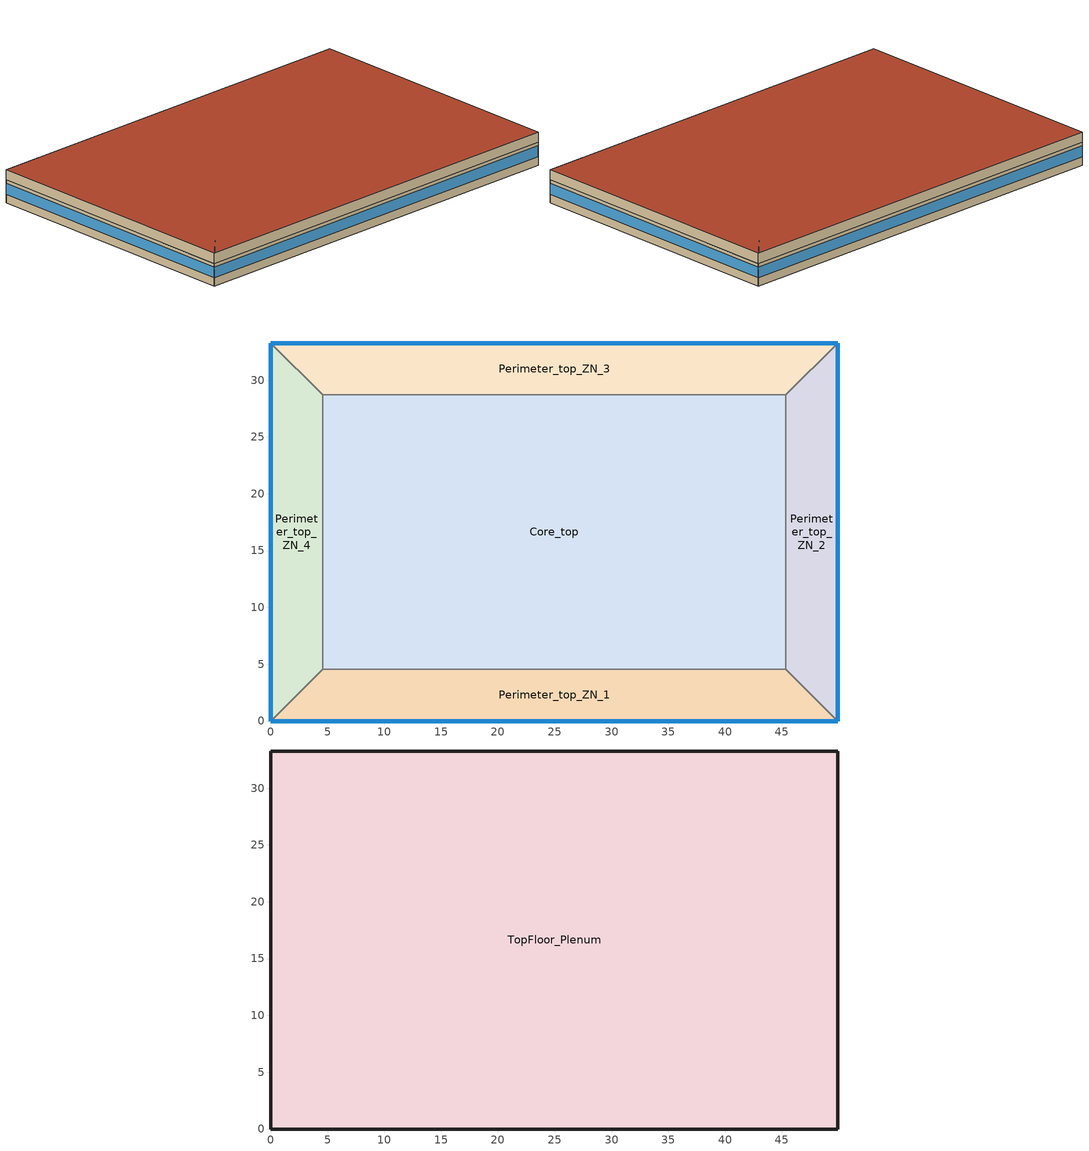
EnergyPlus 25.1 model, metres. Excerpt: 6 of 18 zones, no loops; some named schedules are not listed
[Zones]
Perimeter_top_ZN_1
 floor to MidFloor_Plenum (int_slab_floor): 0,0 4.57,4.57 45.34,4.57 49.91,0 z7.92
 wall outside (nonres_ext_wall_top): 0,0 49.91,0 z7.92:10.67
 wall to Perimeter_top_ZN_2 (int_wall): 49.91,0 45.34,4.57 z7.92:10.67
 window (Window_U_0.363_SHGC_South_0.378): 0,0 49.91,0 z8.95:10.25
 ceiling to TopFloor_Plenum (DropCeiling): 0,0 49.91,0 45.34,4.57 4.57,4.57 z10.67
Perimeter_top_ZN_2
 floor to MidFloor_Plenum (int_slab_floor): 49.91,0 45.34,4.57 45.34,28.7 49.91,33.27 z7.92
 wall outside (nonres_ext_wall_top): 49.91,0 49.91,33.27 z7.92:10.67
 wall to Perimeter_top_ZN_3 (int_wall): 49.91,33.27 45.34,28.7 z7.92:10.67
 window (Window_U_0.363_SHGC_East_0.378): 49.91,0 49.91,33.27 z8.95:10.25
 ceiling to TopFloor_Plenum (DropCeiling): 49.91,0 49.91,33.27 45.34,28.7 45.34,4.57 z10.67
Perimeter_top_ZN_3
 floor to MidFloor_Plenum (int_slab_floor): 49.91,33.27 45.34,28.7 4.57,28.7 0,33.27 z7.92
 wall outside (nonres_ext_wall_top): 49.91,33.27 0,33.27 z7.92:10.67
 wall to Perimeter_top_ZN_4 (int_wall): 0,33.27 4.57,28.7 z7.92:10.67
 window (Window_U_0.363_SHGC_North_0.378): 49.91,33.27 0,33.27 z8.95:10.25
 ceiling to TopFloor_Plenum (DropCeiling): 49.91,33.27 0,33.27 4.57,28.7 45.34,28.7 z10.67
Perimeter_top_ZN_4
 floor to MidFloor_Plenum (int_slab_floor): 0,33.27 4.57,28.7 4.57,4.57 0,0 z7.92
 wall outside (nonres_ext_wall_top): 0,33.27 0,0 z7.92:10.67
 wall to Perimeter_top_ZN_1 (int_wall): 0,0 4.57,4.57 z7.92:10.67
 window (Window_U_0.363_SHGC_West_0.378): 0,33.27 0,0 z8.95:10.25
 ceiling to TopFloor_Plenum (DropCeiling): 0,33.27 0,0 4.57,4.57 4.57,28.7 z10.67
Core_top
 floor to MidFloor_Plenum (int_slab_floor): 45.34,28.7 45.34,4.57 4.57,4.57 4.57,28.7 z7.92
 wall to Perimeter_top_ZN_3 (int_wall): 45.34,28.7 4.57,28.7 z7.92:10.67
 wall to Perimeter_top_ZN_2 (int_wall): 45.34,4.57 45.34,28.7 z7.92:10.67
 wall to Perimeter_top_ZN_1 (int_wall): 4.57,4.57 45.34,4.57 z7.92:10.67
 wall to Perimeter_top_ZN_4 (int_wall): 4.57,28.7 4.57,4.57 z7.92:10.67
 ceiling to TopFloor_Plenum (DropCeiling): 45.34,4.57 45.34,28.7 4.57,28.7 4.57,4.57 z10.67
TopFloor_Plenum
 wall outside (nonres_ext_wall_top): 49.91,33.27 0,33.27 0,0 49.91,0 49.91,33.27 z10.67:11.89
 roof outside (nonres_roof): 49.91,0 49.91,33.27 0,33.27 0,0 z11.89
[Building]
OfficeMedium: North Axis=0; Terrain=City; Loads Convergence Tolerance Value=0.04; Temperature Convergence Tolerance Value=0.2; Solar Distribution=FullInteriorAndExterior; Maximum Number of Warmup Days=25; Minimum Number of Warmup Days=6
[Site:Location]
Denver-Aurora-Buckley.AFB_CO_USA WMO=724695: Latitude=39.72; Longitude=-104.75; Time Zone=-7; Elevation=1726
[SizingPeriod:DesignDay] Day of Month=21; DryBulb Temperature Range Modifier Type=DefaultMultipliers; Humidity Condition Type=Wetbulb; Barometric Pressure=82237; Rain Indicator=No; Snow Indicator=No; Daylight Saving Time Indicator=No
Name | Month | Day Type | Maximum DryBulb Temperature | Daily DryBulb Temperature Range | Wetbulb or DewPoint at Maximum DryBulb | Wind Speed | Wind Direction | Solar Model Indicator | Sky Clearness | ASHRAE Clear Sky Optical Depth for Beam Irradiance taub | ASHRAE Clear Sky Optical Depth for Diffuse Irradiance taud
Denver-Aurora-Buckley.AFB_CO_USA Ann Htg 99.6% Condns DB | 12 | WinterDesignDay | -17.9 | 0 | -17.9 | 2.5 | 180 | ASHRAEClearSky | 0
Denver-Aurora-Buckley.AFB_CO_USA Ann Clg .4% Condns DB=>MWB | 7 | SummerDesignDay | 33.9 | 14.8 | 15 | 3.6 | 30 | ASHRAETau |  | 0.423 | 2.02
[Site:GroundTemperature:FCfactorMethod]
January Ground Temperature=7.1; February Ground Temperature=3; March Ground Temperature=-1; April Ground Temperature=0.8; May Ground Temperature=-0.2; June Ground Temperature=4.8; July Ground Temperature=6.1; August Ground Temperature=13.7; September Ground Temperature=22.2; October Ground Temperature=22.7; November Ground Temperature=21.7; December Ground Temperature=18.5
[SITE:GROUNDTEMPERATURE:UNDISTURBED:KUSUDAACHENBACH]
Vertical GHE System Ground Temps: 1.8, 2500, 880, 13, 10, 17.3
[Site:WaterMainsTemperature]
Calculation Method=Correlation; Annual Average Outdoor Air Temperature=9.95; Maximum Difference In Monthly Average Outdoor Air Temperatures=23.7
[Material]
Name | Roughness | Thickness | Conductivity | Density | Specific Heat | Thermal Absorptance | Solar Absorptance | Visible Absorptance
Std Wood 6inch | MediumSmooth | 0.15 | 0.12 | 540 | 1210 | 0.9 | 0.7 | 0.7
AC02 Acoustic Ceiling | MediumSmooth | 0.0127 | 0.057 | 288 | 1339 | 0.9 | 0.7 | 0.2
F07 25mm stucco | Smooth | 0.0254 | 0.72 | 1856 | 840 | 0.9 | 0.7 | 0.7
F08 Metal surface | Smooth | 0.0008 | 45.28 | 7824 | 500
F13 Built-up roofing | Rough | 0.0095 | 0.16 | 1120 | 1460 | 0.9 | 0.7
G01 13mm gypsum board | Smooth | 0.0127 | 0.16 | 800 | 1090 | 0.9 | 0.7 | 0.5
G01 16mm gypsum board | MediumSmooth | 0.0159 | 0.16 | 800 | 1090
100mm Normalweight concrete floor | MediumRough | 0.1016 | 2.31 | 2322 | 832
[Material:NoMass] Thermal Absorptance=0.9; Solar Absorptance=0.7
Name | Roughness | Thermal Resistance | Visible Absorptance
CP02 CARPET PAD | VeryRough | 0.21648 | 0.8
Nonres_Roof_Insulation | MediumSmooth | 5.30668 | 0.7
Nonres_Exterior_Wall_Insulation_top | MediumSmooth | 1.31231 | 0.7
[WindowMaterial:SimpleGlazingSystem] UFactor=2.06121; Solar Heat Gain Coefficient=0.378; Visible Transmittance=0.4158
Glazing Layer East; Glazing Layer South; Glazing Layer West; Glazing Layer North
[Construction]
InteriorFurnishings: Std Wood 6inch
DropCeiling: AC02 Acoustic Ceiling
int_wall: G01 13mm gypsum board, G01 13mm gypsum board
int_slab_floor: 100mm Normalweight concrete floor, CP02 CARPET PAD
nonres_roof: F13 Built-up roofing, Nonres_Roof_Insulation, F08 Metal surface
nonres_ext_wall_top: F07 25mm stucco, G01 16mm gypsum board, Nonres_Exterior_Wall_Insulation_top, G01 16mm gypsum board
Window_U_0.363_SHGC_East_0.378: Glazing Layer East
Window_U_0.363_SHGC_South_0.378: Glazing Layer South
Window_U_0.363_SHGC_West_0.378: Glazing Layer West
Window_U_0.363_SHGC_North_0.378: Glazing Layer North
[Zone] Type=1; Multiplier=1; Volume=autocalculate; Floor Area=autocalculate
Name | Ceiling Height | Part of Total Floor Area
TopFloor_Plenum | 1.2192 | No
Core_top; Perimeter_top_ZN_3; Perimeter_top_ZN_2; Perimeter_top_ZN_1; Perimeter_top_ZN_4 | 2.7432 | YES
[InternalMass] Construction=InteriorFurnishings
Name | Zone or ZoneList | Surface Area
Core_top_InternalMass_1 | Core_top | 1967.077
Perimeter_top_ZN_3_InternalMass_1 | Perimeter_top_ZN_3 | 414.675
Perimeter_top_ZN_2_InternalMass_1 | Perimeter_top_ZN_2 | 262.5073
Perimeter_top_ZN_1_InternalMass_1 | Perimeter_top_ZN_1 | 414.6723
Perimeter_top_ZN_4_InternalMass_1 | Perimeter_top_ZN_4 | 262.5056
[People] Number of People Schedule=BLDG_OCC_SCH_wo_SB; Number of People Calculation Method=Area/Person; Floor Area per Person=18.5788; Fraction Radiant=0.3; Sensible Heat Fraction=AUTOCALCULATE; Activity Level Schedule=ACTIVITY_SCH; Enable ASHRAE 55 Comfort Warnings=No; Mean Radiant Temperature Calculation Type=EnclosureAveraged; Work Efficiency Schedule=WORK_EFF_SCH; Clothing Insulation Calculation Method=ClothingInsulationSchedule; Clothing Insulation Schedule=CLOTHING_SCH; Air Velocity Schedule=AIR_VELO_SCH; Thermal Comfort Model 1 Type=FANGER
Name | Zone or ZoneList or Space or SpaceList
Core_top | Core_top
Perimeter_top_ZN_3 | Perimeter_top_ZN_3
Perimeter_top_ZN_2 | Perimeter_top_ZN_2
Perimeter_top_ZN_1 | Perimeter_top_ZN_1
Perimeter_top_ZN_4 | Perimeter_top_ZN_4
[Lights] Schedule=ltg_sch_office; Design Level Calculation Method=Watts/Area; Watts per Floor Area=5.803983; Return Air Fraction=0; Fraction Radiant=0.7; Fraction Visible=0.2; Fraction Replaceable=1; EndUse Subcategory=LightsWired; Return Air Fraction Calculated from Plenum Temperature=No
Name | Zone or ZoneList or Space or SpaceList
Core_top_Lights | Core_top
Perimeter_top_ZN_3_Lights | Perimeter_top_ZN_3
Perimeter_top_ZN_2_Lights | Perimeter_top_ZN_2
Perimeter_top_ZN_1_Lights | Perimeter_top_ZN_1
Perimeter_top_ZN_4_Lights | Perimeter_top_ZN_4
[ElectricEquipment] Schedule=BLDG_EQUIP_SCH; Design Level Calculation Method=EquipmentLevel; Fraction Latent=0; Fraction Radiant=0.5; Fraction Lost=0; EndUse Subcategory=MiscPlug
Name | Zone or ZoneList or Space or SpaceList | Design Level
Core_top_MiscPlug_Equip | Core_top | 7937.16
Perimeter_top_ZN_3_MiscPlug_Equip | Perimeter_top_ZN_3 | 1673.21
Perimeter_top_ZN_2_MiscPlug_Equip | Perimeter_top_ZN_2 | 1059.217
Perimeter_top_ZN_1_MiscPlug_Equip | Perimeter_top_ZN_1 | 1673.2
Perimeter_top_ZN_4_MiscPlug_Equip | Perimeter_top_ZN_4 | 1059.21
[Daylighting:Controls] Daylighting Method=SplitFlux; Availability Schedule=DaylightAvailSch; Lighting Control Type=Continuousoff; Minimum Input Power Fraction for Continuous or ContinuousOff Dimming Control=0.2; Minimum Light Output Fraction for Continuous or ContinuousOff Dimming Control=0.2; Number of Stepped Control Steps=3; Probability Lighting will be Reset When Needed in Manual Stepped Control=1; Maximum Allowable Discomfort Glare Index=22; Fraction of Lights Controlled by Reference Point 1=0.3835; Illuminance Setpoint at Reference Point 1=377; Fraction of Lights Controlled by Reference Point 2=0.1395; Illuminance Setpoint at Reference Point 2=377
Name | Zone or Space | Glare Calculation Daylighting Reference Point | Glare Calculation Azimuth Angle of View Direction Clockwise from Zone yAxis | Daylighting Reference Point 1 | Daylighting Reference Point 2
Perimeter_top_ZN_1_DaylCtrl | Perimeter_top_ZN_1 | Perimeter_top_ZN_1_DaylRefPt1 | 180 | Perimeter_top_ZN_1_DaylRefPt1 | Perimeter_top_ZN_1_DaylRefPt2
Perimeter_top_ZN_2_DaylCtrl | Perimeter_top_ZN_2 | Perimeter_top_ZN_2_DaylRefPt1 | 90 | Perimeter_top_ZN_2_DaylRefPt1 | Perimeter_top_ZN_2_DaylRefPt2
Perimeter_top_ZN_3_DaylCtrl | Perimeter_top_ZN_3 | Perimeter_top_ZN_3_DaylRefPt1 | 0 | Perimeter_top_ZN_3_DaylRefPt1 | Perimeter_top_ZN_3_DaylRefPt2
Perimeter_top_ZN_4_DaylCtrl | Perimeter_top_ZN_4 | Perimeter_top_ZN_4_DaylRefPt1 | 270 | Perimeter_top_ZN_4_DaylRefPt1 | Perimeter_top_ZN_4_DaylRefPt2
[ZoneInfiltration:DesignFlowRate] Schedule=INFIL_SCH_PNNL; Design Flow Rate Calculation Method=Flow/ExteriorWallArea; Design Flow Rate=0; Flow Rate per Exterior Surface Area=0.000569572; Constant Term Coefficient=0; Temperature Term Coefficient=0; Velocity Term Coefficient=0.224; Velocity Squared Term Coefficient=0
Name | Zone or ZoneList or Space or SpaceList
Perimeter_top_ZN_3_Infiltration | Perimeter_top_ZN_3
Perimeter_top_ZN_2_Infiltration | Perimeter_top_ZN_2
Perimeter_top_ZN_1_Infiltration | Perimeter_top_ZN_1
Perimeter_top_ZN_4_Infiltration | Perimeter_top_ZN_4
TopFloor_Plenum_Infiltration | TopFloor_Plenum
[Exterior:Lights] Control Option=AstronomicalClock; EndUse Subcategory=General
Name | Schedule | Design Level
Exterior_Lights_a | Exterior_lighting_schedule_a | 542.49
Exterior_Lights_b | Exterior_lighting_schedule_b_2016 | 280.18
Exterior_Lights_c | Exterior_lighting_schedule_c_2016 | 3002.07
[AirLoopHVAC:ReturnPlenum]
TopFloor_Plenum_Return: Zone=TopFloor_Plenum
[GROUNDHEATEXCHANGER:SYSTEM]
Vertical GHE System: Design Flow Rate=0.01344; Undisturbed Ground Temperature Model Type=Site:GroundTemperature:Undisturbed:KusudaAchenbach; Undisturbed Ground Temperature Model=Vertical GHE System Ground Temps; Ground Thermal Conductivity=1.8; Ground Thermal Heat Capacity=2200000; GHEVerticalResponseFactors Object=Vertical GHE System g-functions; gFunction Calculation Method=UHFcalc
[GROUNDHEATEXCHANGER:VERTICAL:PROPERTIES]
Vertical GHE System Props: Depth of Top of Borehole=1; Borehole Length=76.2; Borehole Diameter=0.1143; Grout Thermal Conductivity=1; Grout Thermal Heat Capacity=3900000; Pipe Thermal Conductivity=0.4; Pipe Thermal Heat Capacity=1542000; Pipe Outer Diameter=0.0267; Pipe Thickness=0.00243; UTube Distance=0.0521
[GROUNDHEATEXCHANGER:RESPONSEFACTORS]
Vertical GHE System g-functions: GHEVerticalProperties Object=Vertical GHE System Props; Number of Boreholes=36; GFunction Reference Ratio=0.00075; gFunction LnTTs Value 1=-15.2996; gFunction g Value 1=1; gFunction LnTTs Value 2=-14.201; gFunction g Value 2=1.022; gFunction LnTTs Value 3=-13.2154; gFunction g Value 3=1.0637; gFunction LnTTs Value 4=-12.231; gFunction g Value 4=1.1518; gFunction LnTTs Value 5=-11.2447; gFunction g Value 5=1.3351; gFunction LnTTs Value 6=-10.2599; gFunction g Value 6=1.6762; gFunction LnTTs Value 7=-9.274; gFunction g Value 7=2.2237; gFunction LnTTs Value 8=-8.2864; gFunction g Value 8=3.0029; gFunction LnTTs Value 9=-7.8; gFunction g Value 9=3.3956; gFunction LnTTs Value 10=-7.2; gFunction g Value 10=3.9044; gFunction LnTTs Value 11=-6.5; gFunction g Value 11=4.5555; gFunction LnTTs Value 12=-5.9; gFunction g Value 12=5.153; gFunction LnTTs Value 13=-5.2; gFunction g Value 13=5.9527; gFunction LnTTs Value 14=-4.5; gFunction g Value 14=6.886; gFunction LnTTs Value 15=-3.963; gFunction g Value 15=7.6857; gFunction LnTTs Value 16=-3.27; gFunction g Value 16=8.915; gFunction LnTTs Value 17=-2.864; gFunction g Value 17=9.7095; gFunction LnTTs Value 18=-2.577; gFunction g Value 18=10.261; gFunction LnTTs Value 19=-2.172; gFunction g Value 19=11.128; gFunction LnTTs Value 20=-1.884; gFunction g Value 20=11.744; gFunction LnTTs Value 21=-1.191; gFunction g Value 21=13.319; gFunction LnTTs Value 22=-0.497; gFunction g Value 22=14.867; gFunction LnTTs Value 23=0.196; gFunction g Value 23=16.365; gFunction LnTTs Value 24=0.89; gFunction g Value 24=17.787; gFunction LnTTs Value 25=1.584; gFunction g Value 25=19.09; gFunction LnTTs Value 26=2.278; gFunction g Value 26=20.22; gFunction LnTTs Value 27=2.972; gFunction g Value 27=21.131; gFunction LnTTs Value 28=3.665; gFunction g Value 28=21.803
[EnergyManagementSystem:Sensor]
Name | OutputVariable or OutputMeter | OutputVariable or OutputMeter Index Key
Facility_Int_LTG | InteriorLights:Electricity
OAT | Site Outdoor Air Drybulb Temperature | Environment
[EnergyManagementSystem:Actuator]
Name | Actuated Component Unique | Actuated Component Type | Actuated Component Control Type
Core_bottom_Light_Actuator | Core_bottom_lights | Lights | Electricity Rate
Core_mid_Light_Actuator | Core_mid_lights | Lights | Electricity Rate
Core_top_Light_Actuator | Core_top_lights | Lights | Electricity Rate
Perimeter_top_ZN_3_Light_Actuator | Perimeter_top_ZN_3_lights | Lights | Electricity Rate
Perimeter_top_ZN_2_Light_Actuator | Perimeter_top_ZN_2_lights | Lights | Electricity Rate
Perimeter_top_ZN_1_Light_Actuator | Perimeter_top_ZN_1_lights | Lights | Electricity Rate
Perimeter_top_ZN_4_Light_Actuator | Perimeter_top_ZN_4_lights | Lights | Electricity Rate
Perimeter_bot_ZN_3_Light_Actuator | Perimeter_bot_ZN_3_lights | Lights | Electricity Rate
Perimeter_bot_ZN_2_Light_Actuator | Perimeter_bot_ZN_2_lights | Lights | Electricity Rate
Perimeter_bot_ZN_1_Light_Actuator | Perimeter_bot_ZN_1_lights | Lights | Electricity Rate
Perimeter_bot_ZN_4_Light_Actuator | Perimeter_bot_ZN_4_lights | Lights | Electricity Rate
Perimeter_mid_ZN_3_Light_Actuator | Perimeter_mid_ZN_3_lights | Lights | Electricity Rate
Perimeter_mid_ZN_2_Light_Actuator | Perimeter_mid_ZN_2_lights | Lights | Electricity Rate
Perimeter_mid_ZN_1_Light_Actuator | Perimeter_mid_ZN_1_lights | Lights | Electricity Rate
Perimeter_mid_ZN_4_Light_Actuator | Perimeter_mid_ZN_4_lights | Lights | Electricity Rate
pacu_vav_bot_MAX_OA_FRAC | VAV_BOT Max OA Fraction | Schedule:Constant | Schedule Value
pacu_vav_mid_MAX_OA_FRAC | VAV_MID Max OA Fraction | Schedule:Constant | Schedule Value
pacu_vav_top_MAX_OA_FRAC | VAV_TOP Max OA Fraction | Schedule:Constant | Schedule Value
CLGSETP_SCH_Actuator | CLGSETP_SCH_Yes_Optimum | Schedule:Compact | Schedule Value
CLGSETP_SCH_w_SB_Actuator | CLGSETP_SCH_Yes_Optimum_w_SB | Schedule:Compact | Schedule Value
HTGSETP_SCH_Actuator | HTGSETP_SCH_Yes_Optimum | Schedule:Compact | Schedule Value
HTGSETP_SCH_w_SB_Actuator | HTGSETP_SCH_Yes_Optimum_w_SB | Schedule:Compact | Schedule Value
[EnergyManagementSystem:ProgramCallingManager]
Transformer_Load_Prog_Manager: AfterPredictorAfterHVACManagers; Transformer_Load_Prog
SET_Core_bottom_Light_EMS_Program_Prog_Manager: BeginTimestepBeforePredictor; SET_Core_bottom_Light_EMS_Program
SET_Core_mid_Light_EMS_Program_Prog_Manager: BeginTimestepBeforePredictor; SET_Core_mid_Light_EMS_Program
SET_Core_top_Light_EMS_Program_Prog_Manager: BeginTimestepBeforePredictor; SET_Core_top_Light_EMS_Program
SET_Perimeter_top_ZN_3_Light_EMS_Program_Prog_Manager: BeginTimestepBeforePredictor; SET_Perimeter_top_ZN_3_Light_EMS_Program
SET_Perimeter_top_ZN_2_Light_EMS_Program_Prog_Manager: BeginTimestepBeforePredictor; SET_Perimeter_top_ZN_2_Light_EMS_Program
SET_Perimeter_top_ZN_1_Light_EMS_Program_Prog_Manager: BeginTimestepBeforePredictor; SET_Perimeter_top_ZN_1_Light_EMS_Program
SET_Perimeter_top_ZN_4_Light_EMS_Program_Prog_Manager: BeginTimestepBeforePredictor; SET_Perimeter_top_ZN_4_Light_EMS_Program
SET_Perimeter_bot_ZN_3_Light_EMS_Program_Prog_Manager: BeginTimestepBeforePredictor; SET_Perimeter_bot_ZN_3_Light_EMS_Program
SET_Perimeter_bot_ZN_2_Light_EMS_Program_Prog_Manager: BeginTimestepBeforePredictor; SET_Perimeter_bot_ZN_2_Light_EMS_Program
SET_Perimeter_bot_ZN_1_Light_EMS_Program_Prog_Manager: BeginTimestepBeforePredictor; SET_Perimeter_bot_ZN_1_Light_EMS_Program
SET_Perimeter_bot_ZN_4_Light_EMS_Program_Prog_Manager: BeginTimestepBeforePredictor; SET_Perimeter_bot_ZN_4_Light_EMS_Program
SET_Perimeter_mid_ZN_3_Light_EMS_Program_Prog_Manager: BeginTimestepBeforePredictor; SET_Perimeter_mid_ZN_3_Light_EMS_Program
SET_Perimeter_mid_ZN_2_Light_EMS_Program_Prog_Manager: BeginTimestepBeforePredictor; SET_Perimeter_mid_ZN_2_Light_EMS_Program
SET_Perimeter_mid_ZN_1_Light_EMS_Program_Prog_Manager: BeginTimestepBeforePredictor; SET_Perimeter_mid_ZN_1_Light_EMS_Program
SET_Perimeter_mid_ZN_4_Light_EMS_Program_Prog_Manager: BeginTimestepBeforePredictor; SET_Perimeter_mid_ZN_4_Light_EMS_Program
pacu_vav_bot_MAX_OA_FRAC_Prog_Manager: AfterPredictorAfterHVACManagers; pacu_vav_bot_MAX_OA_FRAC
pacu_vav_mid_MAX_OA_FRAC_Prog_Manager: AfterPredictorAfterHVACManagers; pacu_vav_mid_MAX_OA_FRAC
pacu_vav_top_MAX_OA_FRAC_Prog_Manager: AfterPredictorAfterHVACManagers; pacu_vav_top_MAX_OA_FRAC
OA_BASED_OPTIMUM_START_EMS_Program Manager: BeginTimestepBeforePredictor; OA_BASED_OPTIMUM_START_EMS_Program
[EnergyManagementSystem:Program]
Transformer_Load_Prog: SET Wired_LTG = Facility_Int_LTG*0.0281
SET_Core_bottom_Light_EMS_Program: SET Core_bottom_LSr_IP =0.093*Core_bottom_LSr/Core_bottom_Area; IF (Core_bottom_Occ_Sensor <= 0) && (Core_bottom_LSr_IP >= 0.02); SET Core_bottom_Light_Actuator = 0.02*Core_bottom_Area/0.09290304; ELSE; SET Core_bottom_Light_Actuator = NULL; ENDIF
SET_Core_mid_Light_EMS_Program: SET Core_mid_LSr_IP =0.093*Core_mid_LSr/Core_mid_Area; IF (Core_mid_Occ_Sensor <= 0) && (Core_mid_LSr_IP >= 0.02); SET Core_mid_Light_Actuator = 0.02*Core_mid_Area/0.09290304; ELSE; SET Core_mid_Light_Actuator = NULL; ENDIF
SET_Core_top_Light_EMS_Program: SET Core_top_LSr_IP =0.093*Core_top_LSr/Core_top_Area; IF (Core_top_Occ_Sensor <= 0) && (Core_top_LSr_IP >= 0.02); SET Core_top_Light_Actuator = 0.02*Core_top_Area/0.09290304; ELSE; SET Core_top_Light_Actuator = NULL; ENDIF
SET_Perimeter_top_ZN_3_Light_EMS_Program: SET Perimeter_top_ZN_3_LSr_IP =0.093*Perimeter_top_ZN_3_LSr/Perimeter_top_ZN_3_Area; IF (Perimeter_top_ZN_3_Occ_Sensor <= 0) && (Perimeter_top_ZN_3_LSr_IP >= 0.02); SET Perimeter_top_ZN_3_Light_Actuator = 0.02*Perimeter_top_ZN_3_Area/0.09290304; ELSE; SET Perimeter_top_ZN_3_Light_Actuator = NULL; ENDIF
SET_Perimeter_top_ZN_2_Light_EMS_Program: SET Perimeter_top_ZN_2_LSr_IP =0.093*Perimeter_top_ZN_2_LSr/Perimeter_top_ZN_2_Area; IF (Perimeter_top_ZN_2_Occ_Sensor <= 0) && (Perimeter_top_ZN_2_LSr_IP >= 0.02); SET Perimeter_top_ZN_2_Light_Actuator = 0.02*Perimeter_top_ZN_2_Area/0.09290304; ELSE; SET Perimeter_top_ZN_2_Light_Actuator = NULL; ENDIF
SET_Perimeter_top_ZN_1_Light_EMS_Program: SET Perimeter_top_ZN_1_LSr_IP =0.093*Perimeter_top_ZN_1_LSr/Perimeter_top_ZN_1_Area; IF (Perimeter_top_ZN_1_Occ_Sensor <= 0) && (Perimeter_top_ZN_1_LSr_IP >= 0.02); SET Perimeter_top_ZN_1_Light_Actuator = 0.02*Perimeter_top_ZN_1_Area/0.09290304; ELSE; SET Perimeter_top_ZN_1_Light_Actuator = NULL; ENDIF
